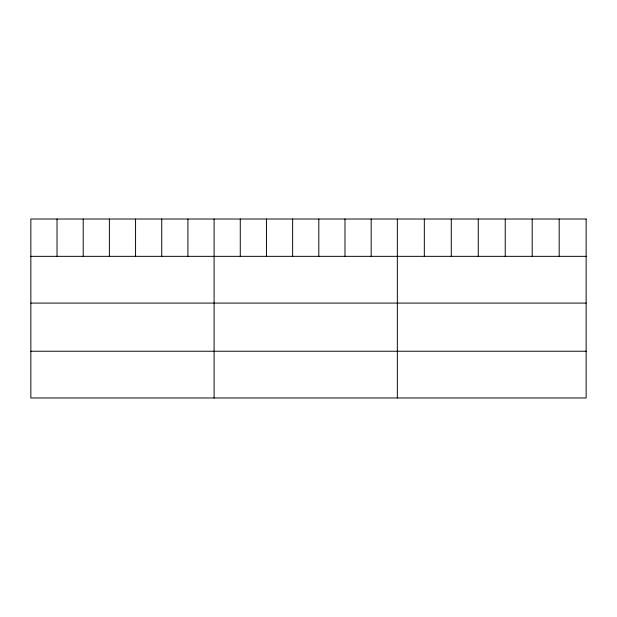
<?xml version="1.0" encoding="UTF-8"?>
<svg xmlns="http://www.w3.org/2000/svg" width="617" height="617" viewBox="0 0 617 617"><rect width="100%" height="100%" fill="white"/><g stroke="black" fill="none" stroke-linecap="round" stroke-linejoin="round"><path stroke-width="0.93" d="M30.85 256.34L586.15 256.34M30.85 303.086L586.15 303.086M30.85 351.235L586.15 351.235M559.179 219.02L559.179 256.34M532.209 219.02L532.209 256.34M505.238 219.02L505.238 256.34M478.26 219.02L478.26 256.34M451.289 219.02L451.289 256.34M424.319 219.02L424.319 256.34M397.348 219.02L397.348 397.98M371.172 219.02L371.172 256.34M344.988 219.02L344.988 256.34M318.812 219.02L318.812 256.34M292.635 219.02L292.635 256.34M266.459 219.02L266.459 256.34M240.275 219.02L240.275 256.34M214.099 219.02L214.099 397.98M187.923 219.02L187.923 256.34M161.739 219.02L161.739 256.34M135.563 219.02L135.563 256.34M109.386 219.02L109.386 256.34M83.21 219.02L83.21 256.34M57.026 219.02L57.026 256.34M586.15 219.02L30.85 219.02L30.85 397.98L586.15 397.98L586.15 219.02"/></g></svg>
